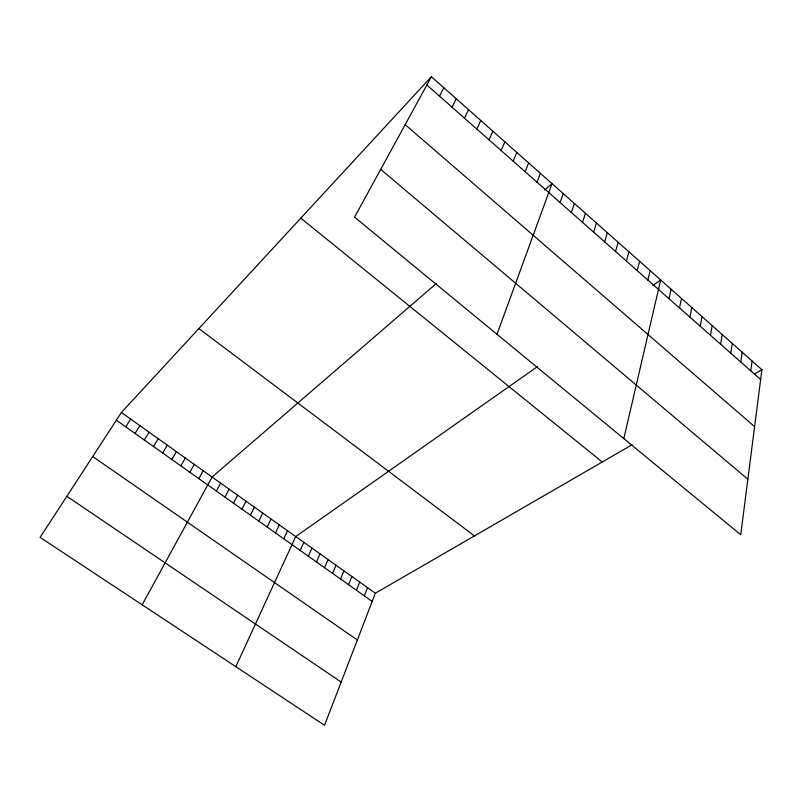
<?xml version="1.0" encoding="UTF-8"?>
<svg xmlns="http://www.w3.org/2000/svg" width="802" height="802" viewBox="0 0 802 802"><rect width="100%" height="100%" fill="white"/><g stroke="black" fill="none" stroke-linecap="round" stroke-linejoin="round"><path stroke-width="1.2" d="M761.9 369.692L740.737 534.764L354.574 217.152L431.386 76.721L761.9 369.692L754.722 373.852M750.742 370.825L752.096 361M740.777 362.023L742.211 352.248M730.742 353.171L732.266 343.426M720.637 344.248L722.251 334.554M710.462 335.276L712.176 325.612M700.216 326.224L702.021 316.62M689.89 317.121L691.795 307.557M679.505 307.948L681.499 298.424M669.028 298.705L671.124 289.231M623.826 438.604L660.678 279.978L652.848 285.482M647.876 280.038L650.161 270.655M637.179 270.595L639.575 261.262M626.402 261.091L628.898 251.808M615.555 251.517L618.152 242.284M604.628 241.873L607.335 232.69M593.62 232.149L596.427 223.026M582.533 222.365L585.45 213.292M571.355 212.51L574.382 203.487M560.107 202.575L563.245 193.603M496.999 334.294L552.017 183.658L544.648 190.024M536.999 182.184L540.368 173.332M632.197 444.699L375.336 593.229L324.539 725.279L40.1 537.38L121.393 412.499L431.386 76.721M364.339 595.876L367.547 587.686M356.459 590.292L359.717 582.122M525.14 171.718L528.628 162.926M348.539 584.678L351.857 576.518M513.19 161.162L516.799 152.44M340.579 579.044L343.948 570.894M332.579 573.38L336.008 565.24M324.549 567.686L328.028 559.565M501.14 150.535L504.879 141.874M316.469 561.961L320.008 553.861M308.349 556.217L311.948 548.117M488.999 139.819L492.869 131.227M300.199 550.433L303.848 542.363M235.808 666.662L295.717 536.568L537.36 366.674M476.769 129.032L480.759 120.49M283.768 538.794L287.537 530.744M275.487 532.929L279.317 524.899M464.438 118.145L468.558 109.674M267.166 527.034L271.056 519.024M258.805 521.11L262.755 513.11M250.404 515.155L254.414 507.175M452.017 107.177L456.258 98.776M241.963 509.18L246.034 501.21M233.472 503.165L237.613 495.215M439.486 96.12L443.867 87.799M224.951 497.12L229.141 489.19M216.38 491.045L220.63 483.135M142.165 604.798L212.079 477.05L436.298 283.527M198.836 478.624L203.227 470.744M189.863 472.268L194.325 464.408M180.851 465.882L185.372 458.032M171.788 459.456L176.38 451.636M162.676 453L167.327 445.2M153.513 446.513L158.245 438.724M144.3 439.987L149.102 432.228M135.047 433.431L139.909 425.682M125.734 426.834L130.676 419.115M66.837 496.298L341.161 682.061M92.721 456.538L357.341 640.016M116.38 420.198L372.178 601.43M121.393 412.499L375.336 593.229M198.876 328.569L474.463 535.916M300.8 218.174L602.262 462.002M380.699 169.382L747.855 479.225M405.17 124.641L754.602 426.634M426.864 84.982L760.637 379.557"/></g></svg>
